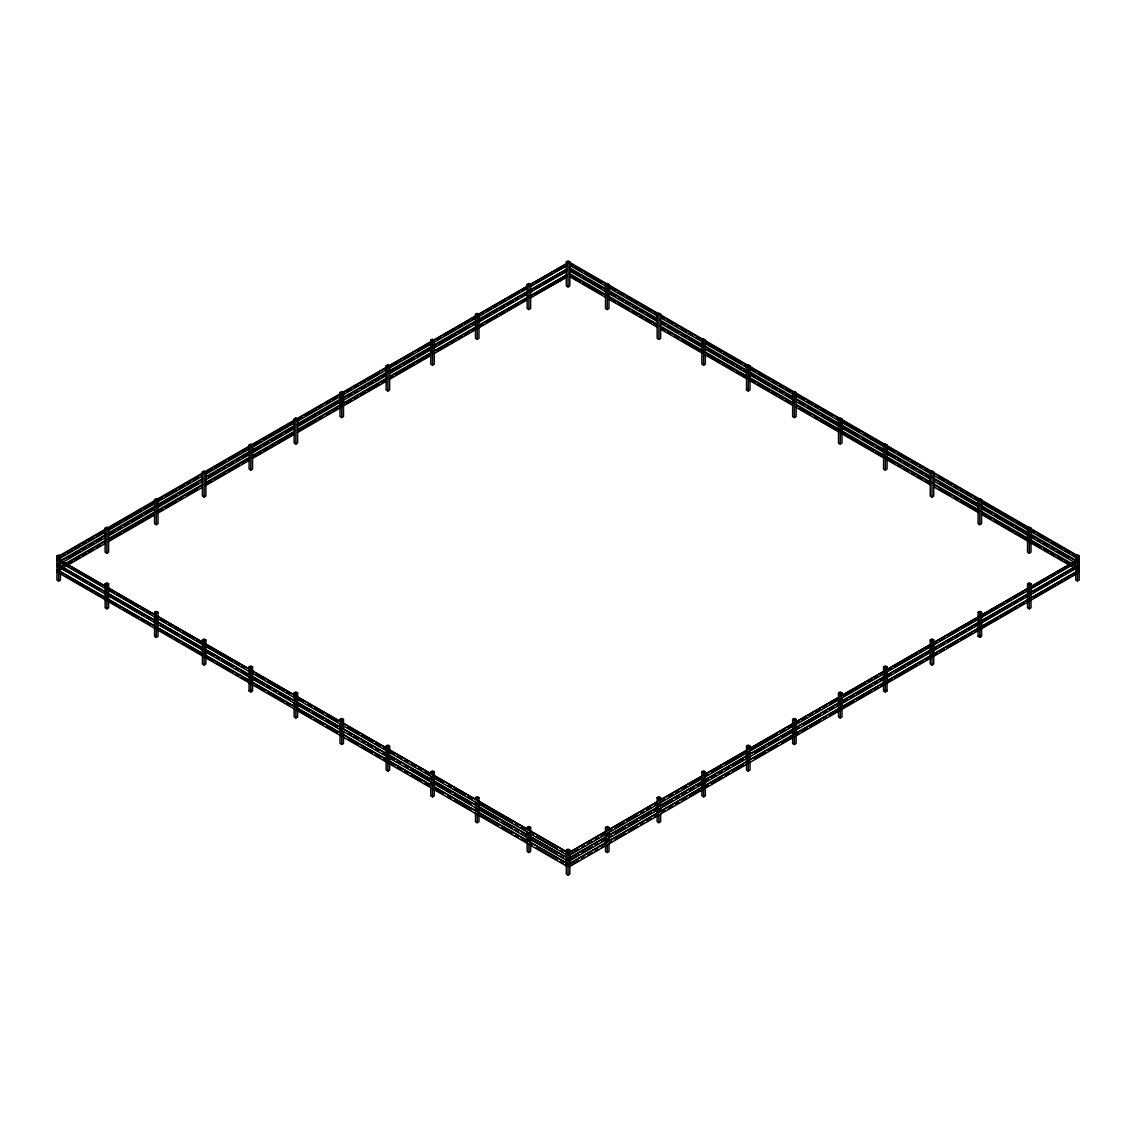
<?xml version="1.0" encoding="UTF-8"?>
<svg xmlns="http://www.w3.org/2000/svg" width="1136" height="1136" viewBox="0 0 1136 1136"><rect width="100%" height="100%" fill="white"/><g stroke="black" fill="none" stroke-linecap="round" stroke-linejoin="round"><path stroke-width="1.5" d="M56.928 555.973L58.66 554.964L60.407 555.973L60.407 580.027L58.66 581.036L56.928 580.027L56.928 555.973L58.66 556.967L60.407 555.973M105.123 528.141L106.855 527.147L108.587 528.141L108.587 552.21L106.855 553.218L105.123 552.21L105.123 528.141L106.855 529.149L108.587 528.141M154.553 499.599L156.285 498.605L158.032 499.599L158.032 523.668L156.285 524.676L154.553 523.668L154.553 499.599L156.285 500.607L158.032 499.599M202.407 471.98L204.139 470.971L205.872 471.98L205.872 496.049L204.139 497.043L202.407 496.049L202.407 471.98L204.139 472.974L205.872 471.98M249.082 445.028L250.829 444.02L252.561 445.028L252.561 469.097L250.829 470.091L249.082 469.097L249.082 445.028L250.829 446.022L252.561 445.028M294.139 419.014L295.871 418.005L297.618 419.014L297.618 443.083L295.871 444.091L294.139 443.083L294.139 419.014L295.871 420.022L297.618 419.014M340.019 392.531L341.751 391.522L343.484 392.531L343.484 416.6L341.751 417.594L340.019 416.6L340.019 392.531L341.751 393.525L343.484 392.531M386.126 365.906L387.873 364.897L389.605 365.906L389.605 389.975L387.873 390.969L386.126 389.975L386.126 365.906L387.873 366.9L389.605 365.906M430.785 340.118L432.518 339.124L434.25 340.118L434.25 364.187L432.518 365.196L430.785 364.187L430.785 340.118L432.518 341.127L434.25 340.118M475.501 314.303L477.234 313.309L478.966 314.303L478.966 338.372L477.234 339.38L475.501 338.372L475.501 314.303L477.234 315.311L478.966 314.303M527.147 284.483L528.893 283.475L530.626 284.483L530.626 308.552L528.893 309.56L527.147 308.552L527.147 284.483L528.893 285.491L530.626 284.483M566.324 261.862L568.057 260.868L569.803 261.862L569.803 285.931L568.057 286.939L566.324 285.931L566.324 261.862L568.057 262.87L569.803 261.862M58.405 556.257L248.685 446.405M251.752 444.63L567.006 263.41L567.006 265.583L530.384 286.726M60.165 556.044L105.123 530.086M154.553 501.544L106.855 529.078L106.855 553.218M157.833 499.655L202.407 473.911M205.644 472.051L249.082 446.959M252.32 445.099L294.139 420.959M295.871 419.951L340.019 394.462M386.126 367.851L341.751 393.468L341.751 417.594M389.392 365.962L430.785 342.064M434.051 340.175L475.501 316.248M527.147 286.428L477.234 315.24L477.234 339.38M530.384 284.554L567.006 263.41M57.155 558.5L567.29 852.241L566.608 854.812L57.155 560.673L57.155 558.5L567.29 852.241M61.472 556.668L64.539 554.893M67.62 553.118L72.221 550.463M75.288 548.688L79.889 546.033M82.956 544.258L86.024 542.483M89.091 540.722L93.706 538.052M96.773 536.291L104.441 531.861M110.575 528.311L121.325 522.106M124.392 520.345L141.276 510.589M144.343 508.829L153.545 503.504M156.612 501.729L162.746 498.193M165.828 496.418L176.563 490.212M179.63 488.452L184.231 485.782M187.298 484.021L190.379 482.246M193.447 480.471L198.047 477.816M207.249 472.505L211.85 469.835M214.931 468.075L225.666 461.869M228.734 460.094L239.483 453.889M242.55 452.128L247.151 449.458M251.752 446.803L260.968 441.492M264.035 439.717L293.187 422.89M297.788 420.235L302.389 417.565M305.456 415.804L316.206 409.599M319.273 407.824L322.34 406.049M326.941 403.394L330.008 401.619M333.089 399.858L337.69 397.188M346.892 391.877L351.493 389.222M354.56 387.447L357.641 385.672M360.708 383.911L365.309 381.242M368.376 379.481L379.112 373.275M388.327 367.965L400.596 360.865M403.663 359.104L412.879 353.779M417.48 351.123L429.763 344.038M437.431 339.607L440.498 337.832M445.099 335.177L455.848 328.971M458.916 327.211L461.983 325.436M465.05 323.661L469.651 321.005M472.718 319.23L475.785 317.455M478.867 315.694L483.467 313.025M486.535 311.264L491.135 308.594M494.203 306.834L497.27 305.059M500.337 303.284L504.952 300.628M508.019 298.853L518.754 292.648M521.822 290.887L526.437 288.217M529.504 286.457L532.571 284.682M535.638 282.907L552.522 273.165M555.589 271.39L567.006 265.583M60.165 558.216L105.123 532.259M108.346 530.398L154.553 503.717M157.833 501.828L202.407 476.083M205.644 474.223L249.082 449.132M252.32 447.272L294.139 423.132M297.391 421.243L340.019 396.634M341.751 395.64L386.126 370.009M389.392 368.121L430.785 344.236M434.051 342.348L475.501 318.421M478.753 316.546L527.147 288.601M59.952 560.971L105.975 534.389M109.056 532.628L202.648 478.583M205.73 476.808L248.685 452M251.752 450.225L294.721 425.432M297.788 423.657L475.799 320.892M478.867 319.117L567.02 269.005L567.02 271.177L530.384 292.321M61.656 560.772L105.123 535.681M108.346 533.821L154.553 507.139M157.833 505.25L202.407 479.52M205.644 477.645L249.082 452.568M252.32 450.694L294.139 426.554M297.391 424.665L340.019 400.071M341.751 399.063L386.126 373.446M389.392 371.557L430.785 347.659M434.051 345.77L475.501 321.843M478.753 319.969L527.147 292.023M530.384 290.163L567.02 269.005M57.155 564.109L567.29 857.836L566.608 860.406L57.155 566.282L57.155 564.109L567.29 857.836M69.154 557.833L79.889 551.627M82.956 549.852L86.038 548.077M89.105 546.317L93.706 543.661M96.773 541.886L101.374 539.231M110.59 533.906L115.19 531.25M118.258 529.475L121.325 527.715M124.392 525.94L128.993 523.284M132.06 521.509L142.809 515.304M145.877 513.529L153.545 509.098M156.612 507.338L176.563 495.807M179.63 494.046L198.047 483.411M208.797 477.205L219.532 471.014M222.599 469.239L225.666 467.464M228.734 465.689L233.349 463.034M236.416 461.259L239.483 459.484M242.55 457.723L247.151 455.067M251.752 452.398L260.968 447.087M264.035 445.312L268.636 442.657M271.703 440.882L282.452 434.69M285.519 432.915L293.187 428.485M299.322 424.935L316.206 415.194M319.273 413.419L337.69 402.797M348.425 396.592L351.507 394.817M354.574 393.042L357.641 391.267M362.242 388.611L365.309 386.851M368.376 385.076L372.977 382.42M376.059 380.645L379.126 378.87M382.193 377.095L385.26 375.32M389.861 372.665L400.61 366.474M403.678 364.699L414.413 358.493M417.48 356.718L429.763 349.632M432.83 347.857L435.897 346.097M438.965 344.322L455.848 334.58M458.916 332.805L469.651 326.6M472.732 324.825L475.799 323.05M480.4 320.395L491.135 314.203M494.203 312.428L497.284 310.653M500.351 308.878L504.952 306.223M508.019 304.448L512.62 301.793M515.687 300.018L518.754 298.257M521.836 296.482L526.437 293.826M529.504 292.051L532.571 290.276M535.638 288.501L540.239 285.846M543.306 284.071L554.056 277.88M557.123 276.105L567.02 271.177M60.165 563.811L105.123 537.853M108.346 535.993L154.553 509.311M157.833 507.423L202.407 481.692M205.644 479.818L249.082 454.741M252.32 452.866L294.139 428.726M297.391 426.838L340.019 402.243M341.751 401.235L386.126 375.618M389.392 373.73L430.785 349.831M434.051 347.943L475.501 324.016M478.753 322.141L527.147 294.196M61.401 565.856L105.904 540.168M108.971 538.393L155.007 511.811M158.074 510.05L202.577 484.348M205.644 482.587L248.614 457.78M251.681 456.005L294.65 431.197M297.717 429.422L386.723 378.047M389.79 376.272L566.935 274.784L566.935 276.957L530.384 298.058M61.656 566.495L105.123 541.403M108.346 539.543L154.553 512.861M157.833 510.973L202.407 485.242M205.644 483.368L249.082 458.291M252.32 456.431L294.139 432.276M297.391 430.402L340.019 405.793M341.751 404.785L386.126 379.168M389.392 377.28L430.785 353.395M434.051 351.507L475.501 327.566M478.753 325.691L527.147 297.746M530.384 295.885L566.935 274.784M57.07 569.789L567.219 863.516L566.537 866.086L57.07 571.962L57.07 569.789L567.219 863.516M69.083 563.598L72.15 561.823M75.217 560.062L79.818 557.393M82.885 555.632L85.953 553.857M89.02 552.082L93.635 549.426M96.702 547.651L99.769 545.876M110.504 539.685L121.254 533.48M124.321 531.705L153.474 514.878M158.074 512.222L162.675 509.553M165.757 507.792L176.492 501.587M179.559 499.812L182.626 498.037M187.227 495.381L197.976 489.176M207.178 483.865L211.779 481.21M214.86 479.435L225.595 473.229M228.663 471.468L239.412 465.263M242.479 463.488L247.08 460.833M251.681 458.177L260.882 452.852M263.964 451.091L274.699 444.886M277.766 443.111L293.116 434.25M297.717 431.595L316.135 420.959M319.202 419.198L322.269 417.423M326.87 414.768L329.937 412.993M333.004 411.218L337.619 408.562M346.821 403.252L351.422 400.582M354.489 398.821L357.556 397.046M360.637 395.271L365.238 392.616M368.305 390.841L379.041 384.635M382.108 382.875L385.189 381.1M389.79 378.444L392.857 376.669M395.924 374.894L414.342 364.258M417.409 362.498L429.678 355.412M437.36 350.981L448.095 344.776M451.162 343.001L455.777 340.346M458.845 338.571L461.912 336.796M464.979 335.035L469.58 332.365M472.647 330.604L475.714 328.829M478.781 327.054L483.396 324.399M486.464 322.624L491.064 319.969M494.132 318.194L497.199 316.419M500.266 314.658L504.881 311.988M507.948 310.227L518.683 304.022M521.751 302.247L526.351 299.592M529.433 297.817L532.5 296.042M535.567 294.281L566.935 276.957M60.165 569.534L105.123 543.576M108.346 541.716L154.553 515.034M157.833 513.145L202.407 487.415M205.644 485.541L249.082 460.463M252.32 458.603L294.139 434.449M297.391 432.575L340.019 407.966M341.751 406.958L386.126 381.341M389.392 379.452L430.785 355.568M434.051 353.665L475.501 329.738M478.753 327.864L527.147 299.918M605.502 284.483L607.235 283.475L608.981 284.483L608.981 308.552L607.235 309.56L605.502 308.552L605.502 284.483L607.235 285.491L608.981 284.483M105.123 585.409L105.123 583.79L106.855 582.782L108.587 583.79L108.587 607.859L106.855 608.853L105.123 607.859L105.123 598.899M105.123 583.79L106.855 584.799L108.587 583.79M657.148 314.303L658.894 313.309L660.627 314.303L660.627 338.372L658.894 339.38L657.148 338.372L657.148 314.303L658.894 315.311L660.627 314.303M154.553 613.951L154.553 612.332L156.285 611.324L158.032 612.332L158.032 636.401L156.285 637.395L154.553 636.401L154.553 627.441L156.285 628.449L156.285 637.395M154.553 612.332L156.285 613.326L158.032 612.332M154.553 636.401L156.285 635.393M701.878 340.118L703.61 339.124L705.342 340.118L705.342 364.187L703.61 365.196L701.878 364.187L701.878 340.118L703.61 341.127L705.342 340.118M202.407 641.57L202.407 639.951L204.139 638.957L205.872 639.951L205.872 664.02L204.139 665.029L202.407 664.02L202.407 655.074L182.427 643.53M202.407 639.951L204.139 640.96L205.872 639.951M746.522 365.906L748.255 364.897L750.001 365.906L750.001 389.975L748.255 390.969L746.522 389.975L746.522 365.906L748.255 366.9L750.001 365.906M249.082 668.522L249.082 666.903L250.829 665.909L252.561 666.903L252.561 690.972L250.829 691.98L249.082 690.972L249.082 682.026L250.829 683.02L250.829 691.98M249.082 666.903L250.829 667.911L252.561 666.903M746.522 389.975L748.255 388.966M249.082 690.972L250.829 689.978M792.644 392.531L794.376 391.522L796.109 392.531L796.109 416.6L794.376 417.594L792.644 416.6L792.644 392.531L794.376 393.525L796.109 392.531M294.139 694.536L294.139 692.917L295.871 691.909L297.618 692.917L297.618 716.986L295.871 717.995L294.139 716.986L294.139 708.04M294.139 692.917L295.871 693.926L297.618 692.917M838.51 419.014L840.257 418.005L841.989 419.014L841.989 443.083L840.257 444.091L838.51 443.083L838.51 419.014L840.257 420.022L841.989 419.014M340.019 721.019L340.019 719.4L341.751 718.406L343.484 719.4L343.484 728.006M340.019 719.4L341.751 720.409L343.484 719.4M341.751 744.478L341.751 735.517L340.019 734.523L340.019 743.469L341.751 744.478L343.484 743.469L343.484 731.442M883.567 445.028L885.299 444.02L887.046 445.028L887.046 469.097L885.299 470.091L883.567 469.097L883.567 445.028L885.299 446.022L887.046 445.028M386.126 747.644L386.126 746.025L387.873 745.031L389.605 746.025L389.605 770.094L387.873 771.103L386.126 770.094L386.126 761.148M386.126 746.025L387.873 747.034L389.605 746.025M930.256 471.98L931.989 470.971L933.721 471.98L933.721 496.049L931.989 497.043L930.256 496.049L930.256 471.98L931.989 472.974L933.721 471.98M430.785 773.431L430.785 771.813L432.518 770.804L434.25 771.813L434.25 795.882L432.518 796.876L430.785 795.882L430.785 786.921M430.785 771.813L432.518 772.807L434.25 771.813M978.096 499.599L979.843 498.605L981.575 499.599L981.575 523.668L979.843 524.676L978.096 523.668L978.096 499.599L979.843 500.607L981.575 499.599M475.501 799.247L475.501 797.628L477.234 796.62L478.966 797.628L478.966 821.697L477.234 822.691L475.501 821.697L475.501 812.737M475.501 797.628L477.234 798.636L478.966 797.628M1027.54 528.141L1029.273 527.147L1031.005 528.141L1031.005 552.21L1029.273 553.218L1027.54 552.21L1027.54 528.141L1029.273 529.149L1031.005 528.141M527.147 829.067L527.147 827.448L528.893 826.44L530.626 827.448L530.626 851.517L528.893 852.525L527.147 851.517L527.147 842.557L521.097 839.064M527.147 827.448L528.893 828.456L530.626 827.448M569.803 865.646L569.803 874.138L568.057 875.132L566.324 874.138L566.324 850.069L568.057 849.061L569.803 850.069L569.803 852.156M612.006 841.293L608.981 843.04L608.981 851.517L607.235 852.525L605.502 851.517L605.502 827.448L607.235 826.44L608.981 827.448L608.981 829.536M660.627 813.22L660.627 821.697L658.894 822.691L657.148 821.697L657.148 797.628L658.894 796.62L660.627 797.628L660.627 799.716M705.342 787.39L705.342 795.882L703.61 796.876L701.878 795.882L701.878 771.813L703.61 770.804L705.342 771.813L705.342 773.9M750.001 761.617L750.001 770.094L748.255 771.103L746.522 770.094L746.522 746.025L748.255 745.031L750.001 746.025L750.001 748.127M799.162 733.231L796.109 734.992L796.109 743.469L794.376 744.478L792.644 743.469L792.644 719.4L794.376 718.406L796.109 719.4L796.109 721.502M841.989 708.509L841.989 716.986L840.257 717.995L838.51 716.986L838.51 692.917L840.257 691.909L841.989 692.917L841.989 695.005M887.046 682.495L887.046 690.972L885.299 691.98L883.567 690.972L883.567 666.903L885.299 665.909L887.046 666.903L887.046 669.005M933.721 655.543L933.721 664.02L931.989 665.029L930.256 664.02L930.256 639.951L931.989 638.957L933.721 639.951L933.721 642.053M981.575 627.91L981.575 636.401L979.843 637.395L978.096 636.401L978.096 612.332L979.843 611.324L981.575 612.332L981.575 614.42M1031.005 599.382L1031.005 607.859L1029.273 608.853L1027.54 607.859L1027.54 583.79L1029.273 582.782L1031.005 583.79L1031.005 585.878M1075.721 555.973L1077.468 554.964L1079.2 555.973L1079.2 580.027L1077.468 581.036L1075.721 580.027L1075.721 555.973L1077.468 556.967L1079.2 555.973M566.324 850.069L568.057 851.063L569.803 850.069M605.502 827.448L607.235 828.456L608.981 827.448M657.148 797.628L658.894 798.636L660.627 797.628M701.878 771.813L703.61 772.807L705.342 771.813M746.522 746.025L748.255 747.034L750.001 746.025M792.644 719.4L794.376 720.409L796.109 719.4M838.51 692.917L840.257 693.926L841.989 692.917M883.567 666.903L885.299 667.911L887.046 666.903M930.256 639.951L931.989 640.96L933.721 639.951M978.096 612.332L979.843 613.326L981.575 612.332M1027.54 583.79L1029.273 584.799L1031.005 583.79M568.809 852.724L1078.944 558.997L1078.944 561.17L569.491 855.294L568.809 852.724L1078.944 558.997M568.809 854.897L578.792 849.146M581.774 847.413L584.77 845.681M587.766 843.949L592.268 841.364M595.264 839.632L598.246 837.899M601.242 836.167L605.744 833.583M612.006 829.962L608.981 831.708L608.981 835.13M615.03 828.215L624.104 822.975M627.129 821.229L637.708 815.123M640.732 813.376L643.771 811.629M646.796 809.883L651.326 807.256M654.35 805.509L657.375 803.763M662.16 801.008L665.227 799.233M668.309 797.458L672.91 794.802M675.977 793.027L679.044 791.252M682.111 789.477L686.726 786.822M689.793 785.047L700.543 778.842M708.41 774.298L705.342 776.073L705.342 779.495M711.477 772.537L722.212 766.331M725.265 764.571L748.255 751.294L748.255 754.716M777.535 734.396L750.001 750.285L750.001 753.722M780.602 732.621L785.189 729.965M788.256 728.204L794.376 724.669L794.376 728.091M799.162 721.914L796.109 723.66L796.109 727.097M802.201 720.153L806.773 717.512M809.812 715.765L812.851 714.004M815.904 712.244L820.462 709.602M823.515 707.856L826.554 706.095M829.592 704.334L840.257 698.186L840.257 701.608M843.48 696.311L865.888 683.389M868.87 681.657L871.866 679.939M874.848 678.206L877.83 676.488M880.826 674.756L885.299 672.171L885.299 675.593M888.537 670.311L891.533 668.579M894.529 666.846L917.008 653.867M920.004 652.135L923 650.417M925.996 648.684L928.992 646.952M931.989 645.22L936.802 642.436M939.87 640.676L944.485 638.006M947.552 636.231L958.315 630.026M961.397 628.251L972.146 622.031M975.228 620.256L979.843 617.601L979.843 621.023M983.066 615.726L997.976 607.121M1000.958 605.403L1003.926 603.685M1006.908 601.966L1011.381 599.382M1014.363 597.664L1017.345 595.946M1020.327 594.213L1023.309 592.495M1032.51 587.184L1048.997 577.67M1051.993 575.938L1054.989 574.205M1057.985 572.473L1068.465 566.424M1071.475 564.691L1074.471 562.959M568.809 858.333L1078.944 564.592L1078.944 566.765L569.491 860.889L568.809 858.333L1078.944 564.592M568.809 860.492L578.792 854.741M581.774 853.008L592.268 846.959M595.264 845.227L598.246 843.494M601.242 841.776L605.744 839.177M612.006 835.556L608.981 837.303L608.981 840.867M615.03 833.81L625.609 827.704M628.634 825.957L637.708 820.717M640.732 818.971L651.326 812.851M654.35 811.104L657.375 809.357M662.16 806.603L672.91 800.397M675.977 798.622L679.044 796.847M682.111 795.086L686.726 792.417M689.793 790.642L694.394 787.986M697.476 786.211L700.543 784.451M708.41 779.907L703.61 782.676L703.61 777.067M711.477 778.132L716.078 775.476M719.145 773.701L722.212 771.94M725.265 770.165L729.866 767.51M732.933 765.735L743.668 759.544M754.588 753.239L765.295 747.062M768.362 745.287L779.069 739.11M782.136 737.335L794.376 730.263L794.376 733.828M799.162 727.509L796.109 729.269L796.109 732.819M803.72 724.867L820.462 715.211M823.515 713.451L826.554 711.69M829.592 709.929L834.165 707.302M837.204 705.541L840.257 703.78L840.257 707.33M843.48 701.92L847.967 699.336M850.949 697.603L853.945 695.885M856.927 694.153L871.866 685.533M874.848 683.801L877.83 682.083M880.826 680.365L885.299 677.766L885.299 681.33M891.533 674.173L887.046 676.772L887.046 680.322M894.529 672.441L905.023 666.392M908.019 664.659L923 656.012M925.996 654.279L928.992 652.547M936.802 648.045L931.989 650.814L931.989 640.96M939.87 646.27L944.485 643.601M947.552 641.826L952.167 639.17M955.248 637.395L958.315 635.62M961.397 633.845L965.998 631.176M969.079 629.401L972.146 627.626M975.228 625.851L979.843 623.195L979.843 626.745M983.066 621.335L999.467 611.864M1002.435 610.146L1011.381 604.977M1014.363 603.259L1017.345 601.54M1020.327 599.822L1023.309 598.09M1026.291 596.372L1029.273 594.653L1029.273 598.203M1034.001 591.913L1048.997 583.265M1051.993 581.533L1062.472 575.483M1065.469 573.751L1068.465 572.019M1071.475 570.286L1074.471 568.554M568.738 864.098L1078.873 570.357L1078.873 572.53L569.42 866.669L568.738 864.098L1078.873 570.357M568.738 866.271L578.792 860.463M581.774 858.731L584.77 857.013M587.766 855.28L592.268 852.682M595.264 850.949L598.246 849.231M601.242 847.499L605.744 844.9M615.03 839.547L625.609 833.426M628.634 831.68L637.708 826.44M640.732 824.693L643.771 822.947M646.796 821.2L651.326 818.587M654.35 816.841L657.375 815.094M662.16 812.325L665.227 810.55M668.309 808.775L672.91 806.12M675.977 804.345L679.044 802.584M682.111 800.809L686.726 798.154M689.793 796.379L700.543 790.173M708.41 785.629L703.61 788.398L703.61 796.876M711.477 783.854L722.212 777.663M725.265 775.888L729.866 773.233M732.933 771.472L743.668 765.281M754.588 758.962L765.295 752.785M768.362 751.01L777.535 745.713M782.136 743.058L794.376 736L794.376 744.478M802.201 731.47L806.773 728.843M809.812 727.083L820.462 720.934M823.515 719.173L826.554 717.412M829.592 715.666L840.257 709.503L840.257 717.995M843.48 707.643L853.945 701.608M856.927 699.875L871.866 691.256M874.848 689.538L877.83 687.805M880.826 686.087L885.299 683.503L885.299 691.98M888.537 681.628L891.533 679.896M894.529 678.164L917.008 665.199M920.004 663.467L923 661.734M925.996 660.002L928.992 658.269M931.989 656.551L936.802 653.768M939.87 651.993L944.485 649.338M947.552 647.563L958.315 641.343M961.397 639.568L965.998 636.913M969.079 635.138L972.146 633.363M975.228 631.588L979.843 628.918L979.843 637.395M983.066 627.058L997.976 618.453M1000.958 616.734L1011.381 610.699M1014.363 608.981L1017.345 607.263M1020.327 605.545L1023.309 603.827M1034.001 597.65L1048.997 588.988M1051.993 587.269L1054.989 585.537M1057.985 583.805L1062.472 581.206M1065.469 579.474L1068.465 577.741M1071.475 576.023L1074.471 574.291M978.096 636.401L979.843 635.393M569.363 262.189L1078.817 556.313L1078.817 558.486M569.803 263.225L607.235 284.838L607.235 283.475M608.981 285.846L658.894 314.658L658.894 313.309M660.627 315.666L703.61 340.473L703.61 339.124M705.342 341.482L748.255 366.261L748.255 364.897M750.001 367.255L794.376 392.886L794.376 391.522M796.109 393.88L840.257 419.369M841.989 420.377L883.808 444.517M887.046 446.377L931.989 472.335L931.989 470.971M933.721 473.329L979.843 499.954M981.575 500.962L1029.273 528.496M1031.005 529.504L1077.468 556.313L1077.468 554.964M570.897 265.242L581.646 271.447M584.713 273.208L601.583 282.963M610.799 288.274L615.4 290.93M618.467 292.705L623.068 295.36M626.135 297.135L636.884 303.34M639.951 305.101L650.701 311.307M653.768 313.082L656.835 314.857M661.436 317.512L664.503 319.287M667.57 321.048L672.171 323.717M675.253 325.478L678.32 327.253M681.387 329.028L685.988 331.684M689.055 333.459L692.122 335.234M696.723 337.889L699.804 339.664M705.939 343.2L721.275 352.061M724.356 353.836L741.226 363.577M744.293 365.352L747.374 367.127M750.442 368.888L755.042 371.557M758.11 373.318L768.845 379.523M771.926 381.298L776.527 383.954M779.594 385.729L782.661 387.504M785.729 389.265L790.329 391.934M796.478 395.47L804.146 399.9M807.213 401.675L811.814 404.331M814.881 406.106L817.948 407.881M821.03 409.642L831.765 415.847M836.366 418.502L839.433 420.277M842.5 422.052L859.384 431.794M863.985 434.449L883.936 445.965M887.003 447.74L894.685 452.171M897.752 453.946L908.488 460.151M911.555 461.912L916.156 464.581M919.237 466.342L922.304 468.117M925.371 469.892L929.972 472.548M939.174 477.858L943.789 480.528M946.856 482.289L951.457 484.958M954.524 486.719L957.591 488.494M960.658 490.269L971.408 496.475M974.475 498.235L979.076 500.905M982.143 502.666L1012.829 520.387M1015.911 522.162L1026.646 528.368M1031.247 531.023L1034.314 532.798M1037.395 534.559L1048.13 540.764M1051.198 542.539L1061.947 548.745M1065.014 550.506L1069.615 553.175M1072.682 554.936L1075.749 556.711M569.803 265.398L605.744 286.144M608.981 288.004L657.375 315.964M660.627 317.839L702.076 341.766M705.342 343.654L746.721 367.539M750.001 369.427L792.843 394.164M796.109 396.052L838.737 420.661M841.989 422.535L883.808 446.689M887.046 448.55L930.483 473.641M933.721 475.501L978.295 501.246M981.575 503.134L1029.273 530.668M1031.005 531.676L1075.962 557.62M1078.944 561.17L1077.468 561.227L1077.468 566.836L1078.944 566.765M569.363 267.784L656.835 318.279M659.902 320.054L793.411 397.131M796.478 398.906L883.936 449.402M887.017 451.177L1028.179 532.685M1031.261 534.445L1075.749 560.147M569.803 268.82L605.744 289.566M608.981 291.441L657.375 319.386M660.627 321.261L702.076 345.188M705.342 347.076L746.721 370.975M750.001 372.864L792.843 397.6M796.109 399.474L838.737 424.083M841.989 425.972L883.808 450.112M887.046 451.986L930.483 477.063M933.721 478.923L978.295 504.668M981.575 506.557L1029.273 534.09M1031.005 535.099L1075.962 561.056M570.897 270.837L580.113 276.162M583.18 277.922L601.597 288.558M610.799 293.869L615.4 296.539M618.467 298.299L623.082 300.969M626.149 302.73L629.216 304.505M632.283 306.28L636.884 308.935M639.951 310.71L643.019 312.485M646.1 314.246L656.835 320.451M661.436 323.107L664.503 324.882M667.57 326.657L678.32 332.862M681.387 334.623L685.988 337.293M689.055 339.053L702.872 347.034M707.472 349.689L719.755 356.775M722.823 358.55L733.558 364.755M736.625 366.516L741.24 369.186M744.307 370.947L747.374 372.722M750.442 374.497L755.042 377.152M758.11 378.927L768.859 385.132M771.926 386.893L776.527 389.563M779.594 391.324L782.661 393.099M785.729 394.874L790.344 397.529M799.545 402.84L804.146 405.509M807.213 407.27L817.963 413.476M821.03 415.251L839.447 425.886M842.514 427.647L859.384 437.403M862.465 439.163L873.201 445.369M876.268 447.144L883.936 451.574M887.017 453.349L894.685 457.78M897.752 459.54L900.82 461.315M903.887 463.09L908.488 465.746M911.569 467.521L914.636 469.296M919.237 471.951L922.304 473.726M925.371 475.487L929.972 478.157M939.188 483.467L957.591 494.103M960.673 495.864L977.542 505.619M982.157 508.275L991.359 513.586M994.426 515.361L1012.843 525.996M1015.911 527.757L1026.646 533.963M1031.261 536.618L1034.328 538.393M1037.395 540.168L1040.462 541.943M1043.53 543.704L1048.13 546.373M1051.198 548.134L1054.265 549.909M1057.346 551.684L1068.081 557.89M569.803 270.993L605.744 291.739M608.981 293.613L657.375 321.559M660.627 323.433L702.076 347.36M705.342 349.249L746.721 373.148M750.001 375.022L792.843 399.773M796.109 401.647L838.737 426.256M841.989 428.144L883.808 452.284M887.046 454.144L930.483 479.236M933.721 481.096L978.295 506.841M981.575 508.729L1029.273 536.263M1031.005 537.271L1072.966 561.496M569.292 273.464L656.764 323.959M659.831 325.734L793.326 402.811M796.393 404.586L883.865 455.082M886.932 456.857L1028.108 538.365M1031.176 540.125L1075.678 565.827M569.803 274.543L605.744 295.303M608.981 297.163L657.375 325.109M660.627 326.983L702.076 350.91M705.342 352.799L746.721 376.698M750.001 378.586L792.843 403.323M796.109 405.211L838.737 429.82M841.989 431.694L883.808 455.834M887.046 457.709L930.483 482.786M933.721 484.66L978.295 510.391M981.575 512.279L1029.273 539.827M1031.005 540.821L1075.962 566.779M570.826 276.517L580.042 281.842M583.109 283.617L601.512 294.238M610.728 299.563L615.329 302.219M618.396 303.994L629.145 310.185M632.212 311.96L636.813 314.615M639.88 316.39L642.948 318.165M646.015 319.94L650.616 322.596M653.697 324.356L656.764 326.131M661.365 328.787L664.432 330.562M667.499 332.337L670.567 334.112M675.167 336.767L678.249 338.542M681.316 340.317L699.719 350.939M707.401 355.369L719.67 362.455M722.737 364.23L733.487 370.435M736.554 372.21L747.289 378.402M750.371 380.177L754.971 382.832M758.039 384.607L768.774 390.812M771.841 392.587L776.456 395.243M779.523 397.004L782.59 398.779M785.658 400.554L790.258 403.209M799.474 408.534L810.209 414.725M814.81 417.381L817.877 419.156M820.945 420.931L839.362 431.566M842.429 433.327L873.13 451.049M876.197 452.824L883.865 457.254M886.932 459.029L894.614 463.46M897.681 465.22L900.749 466.995M903.816 468.77L908.417 471.426M911.484 473.201L914.551 474.976M917.618 476.751L922.233 479.406M925.3 481.181L929.901 483.837M939.103 489.147L949.852 495.353M954.453 498.008L957.52 499.783M960.587 501.544L977.471 511.299M982.072 513.955L991.288 519.266M994.355 521.041L1012.758 531.676M1015.84 533.451L1026.575 539.643M1031.176 542.298L1040.391 547.623M1043.459 549.398L1048.059 552.053M1051.127 553.814L1054.194 555.589M1057.261 557.364L1061.862 560.02M1064.943 561.795L1068.01 563.57M569.803 276.715L605.744 297.476M608.981 299.336L657.375 327.282M660.627 329.156L702.076 353.083M705.342 354.972L746.721 378.87M750.001 380.759L792.843 405.495M796.109 407.384L838.737 431.978M841.989 433.867L883.808 458.007M887.046 459.881L930.483 484.958M933.721 486.833L978.295 512.563M981.575 514.452L1029.273 541.986M1031.005 542.994L1072.966 567.219M1078.873 572.53L1077.468 572.558L1077.468 581.036M885.299 689.978L887.046 690.972M63.162 563.357L58.66 560.758L58.66 564.18M66.158 565.089L69.154 566.821M72.15 568.54L87.131 577.202M90.127 578.934L100.621 584.983M109.837 590.308L114.31 592.893M117.292 594.611L120.274 596.329M123.256 598.047L138.152 606.652M141.134 608.371L144.116 610.103M147.098 611.821L150.08 613.539M160.9 619.787L165.515 622.443M168.582 624.218L171.664 625.993M174.731 627.768L179.346 630.437M182.427 632.212L193.177 638.418M196.258 640.193L202.407 643.743L202.407 647.179M232.61 661.18L204.139 644.751L204.139 648.173M235.606 662.913L238.603 664.645M241.599 666.378L244.595 668.11M255.302 674.287L264.262 679.456M267.258 681.188L283.688 690.674M286.67 692.392L289.652 694.124M303.482 702.105L294.139 696.709L294.139 700.131M308.055 704.746L311.094 706.493M314.132 708.253L323.277 713.536M326.316 715.282L336.966 721.445M347.872 727.736L358.578 733.913M361.646 735.688L372.352 741.865M375.42 743.64L380.006 746.281M383.073 748.056L386.126 749.817L386.126 753.253M389.392 751.705L393.993 754.361M397.06 756.136L401.661 758.791M404.728 760.552L407.796 762.327M410.863 764.102L415.449 766.757M418.517 768.518L421.584 770.293M424.651 772.054L429.252 774.709M443.267 782.803L432.518 776.598L432.518 780.034M447.868 785.459L450.935 787.234M454.002 789.009L464.752 795.214M467.819 796.989L472.434 799.645M512.024 822.507L477.234 802.414L477.234 805.85M515.048 824.253L518.073 826M521.097 827.746L525.641 830.359M533.38 834.832L528.893 832.248L528.893 835.67M536.377 836.565L557.336 848.663M560.332 850.395L563.328 852.128M566.324 853.86L567.29 854.414M69.154 572.416L58.66 566.353L58.66 569.917M72.15 574.149L87.131 582.796M90.127 584.529L93.124 586.261M96.134 587.994L99.13 589.712M109.837 595.903L118.783 601.072M121.765 602.79L138.152 612.247M141.134 613.98L144.116 615.698M147.098 617.416L150.08 619.134M160.9 625.382L177.812 635.152M182.427 637.807L213.128 655.543M216.124 657.261L219.12 658.994M222.116 660.726L232.61 666.775M235.606 668.508L238.603 670.24M241.599 671.972L247.591 675.437M264.262 685.065L249.082 676.303L249.082 679.853M267.258 686.783L270.24 688.515M273.222 690.234L276.218 691.966M279.2 693.684L289.652 699.719M297.391 704.192L309.574 711.221M312.613 712.982L323.277 719.131M326.316 720.891L336.966 727.04M347.872 733.331L350.939 735.091M353.992 736.866L358.578 739.522M361.646 741.283L364.699 743.043M367.766 744.818L372.352 747.474M375.42 749.235L378.473 750.995M383.073 753.651L387.873 756.42L387.873 759.97M389.392 757.3L393.993 759.956M397.06 761.731L400.128 763.506M404.728 766.161L407.796 767.922M410.863 769.697L429.252 780.318M450.935 792.843L432.518 782.207L432.518 785.757M454.002 794.604L470.9 804.359M498.406 820.249L477.234 808.023L477.234 811.573M501.445 821.995L512.024 828.101M515.048 829.848L518.073 831.595M521.097 833.341L527.147 836.834L527.147 840.399M557.336 854.272L528.893 837.843L528.893 841.393M560.332 855.99L563.328 857.723M566.324 859.455L567.29 860.009M61.656 573.808L58.66 572.09L58.66 581.036M66.158 576.406L69.154 578.139M72.15 579.871L87.131 588.519M90.127 590.251L93.124 591.984M96.134 593.716L100.621 596.315M109.837 601.626L120.274 607.646M123.256 609.379L138.152 617.984M141.134 619.702L144.116 621.42M147.098 623.139L150.08 624.857M160.9 631.105L171.664 637.324M174.731 639.099L179.346 641.755M213.128 661.266L204.139 656.068L204.139 665.029M216.124 662.998L232.61 672.512M235.606 674.244L238.603 675.963M241.599 677.695L247.591 681.16M255.302 685.619L264.262 690.787M267.258 692.506L283.688 701.991M286.67 703.724L289.652 705.442M311.094 717.824L295.871 709.034L295.871 717.995M314.132 719.585L323.277 724.853M326.316 726.614L336.966 732.763M347.872 739.053L358.578 745.244M361.646 747.005L372.352 753.196M375.42 754.957L380.006 757.613M383.073 759.373L387.873 762.142L387.873 771.103M389.392 763.037L393.993 765.692M397.06 767.453L401.661 770.109M404.728 771.884L407.796 773.644M410.863 775.419L421.584 781.611M424.651 783.386L429.252 786.041M443.267 794.135L432.518 787.93L432.518 796.876M447.868 796.79L450.935 798.565M454.002 800.34L470.9 810.082M498.406 825.971L477.234 813.745L477.234 822.691M501.445 827.718L512.024 833.824M515.048 835.571L518.073 837.317M531.889 845.298L528.893 843.565L528.893 852.525M536.377 847.896L557.336 859.995M560.332 861.727L563.328 863.445M566.324 865.178L567.219 865.689M1078.831 561.908L1078.831 564.081M1078.746 567.602L1078.746 569.761M1077.468 556.967L1077.468 559.054M1077.468 568.014L1077.468 570.386M1031.005 588.05L1031.005 591.473M1031.005 593.645L1031.005 597.209M1029.273 529.149L1029.273 553.218M1029.273 584.799L1029.273 586.886M1029.273 589.059L1029.273 592.481M1029.273 600.376L1029.273 608.853M981.575 616.592L981.575 620.015M981.575 622.187L981.575 625.751M979.843 500.607L979.843 524.676M979.843 613.326L979.843 615.428M933.721 644.211L933.721 647.648M933.721 649.82L933.721 653.37M931.989 472.974L931.989 497.043M931.989 652.007L931.989 665.029M887.046 671.163L887.046 674.599M885.299 444.02L885.299 445.383M885.299 446.022L885.299 470.091M885.299 667.911L885.299 669.999M841.989 697.177L841.989 700.614M841.989 702.772L841.989 706.336M840.257 420.022L840.257 444.091M840.257 693.926L840.257 696.013M794.376 393.525L794.376 417.594M794.376 720.409L794.376 722.496M750.001 755.894L750.001 759.444M748.255 366.9L748.255 390.969M748.255 747.034L748.255 749.121M748.255 756.888L748.255 760.453M748.255 762.625L748.255 771.103M705.342 781.667L705.342 785.217M703.61 341.127L703.61 365.196M703.61 772.807L703.61 774.908M703.61 783.854L703.61 786.226M660.627 801.888L660.627 805.31M660.627 807.483L660.627 811.047M658.894 315.311L658.894 339.38M658.894 798.636L658.894 800.724M658.894 802.896L658.894 806.319M658.894 808.491L658.894 812.041M658.894 814.214L658.894 822.691M607.235 285.491L607.235 309.56M607.235 828.456L607.235 830.544M607.235 832.716L607.235 836.139M607.235 838.311L607.235 841.861M607.235 844.034L607.235 852.525M569.803 854.329L569.803 857.751M569.803 859.924L569.803 863.474M569.491 853.122L569.491 855.294M569.491 858.717L569.491 860.889M569.42 864.496L569.42 866.669M568.057 262.87L568.057 286.939M568.057 851.063L568.057 875.132M566.608 852.639L566.608 854.812M566.608 858.234L566.608 860.406M566.537 863.914L566.537 866.086M528.893 285.491L528.893 309.56M528.893 828.456L528.893 830.075M527.147 831.24L527.147 834.662M477.234 798.636L477.234 800.255M475.501 801.42L475.501 804.842M475.501 807.014L475.501 810.564M432.518 341.127L432.518 365.196M432.518 772.807L432.518 774.425M430.785 775.604L430.785 779.026M430.785 781.199L430.785 784.749M387.873 364.897L387.873 390.969M387.873 747.034L387.873 748.652M387.873 750.825L387.873 754.247M386.126 755.412L386.126 758.976M341.751 720.409L341.751 722.027M341.751 727.622L341.751 724.2L340.019 723.192L340.019 726.628M341.751 733.359L341.751 729.795L340.019 728.801L340.019 732.351M295.871 418.005L295.871 444.091M295.871 693.926L295.871 695.544M295.871 697.717L295.871 701.139M295.871 703.312L295.871 706.862M294.139 702.304L294.139 705.868M250.829 446.022L250.829 470.091M250.829 667.911L250.829 669.53M250.829 675.125L250.829 671.703L249.082 670.694L249.082 674.131M250.829 677.297L250.829 680.847M204.139 472.974L204.139 497.043M204.139 640.96L204.139 642.578M204.139 650.346L204.139 653.91M202.407 649.352L202.407 652.902M156.285 500.607L156.285 524.676M156.285 613.326L156.285 614.945M156.285 620.554L156.285 617.118L154.553 616.124L154.553 619.546M156.285 626.277L156.285 622.727L154.553 621.719L154.553 625.269M106.855 584.799L106.855 586.417M106.855 588.576L106.855 592.012M106.855 594.185L106.855 597.735M106.855 599.907L106.855 608.853M105.123 587.582L105.123 591.004M105.123 593.177L105.123 596.727M58.66 556.967L58.66 558.585"/></g></svg>
